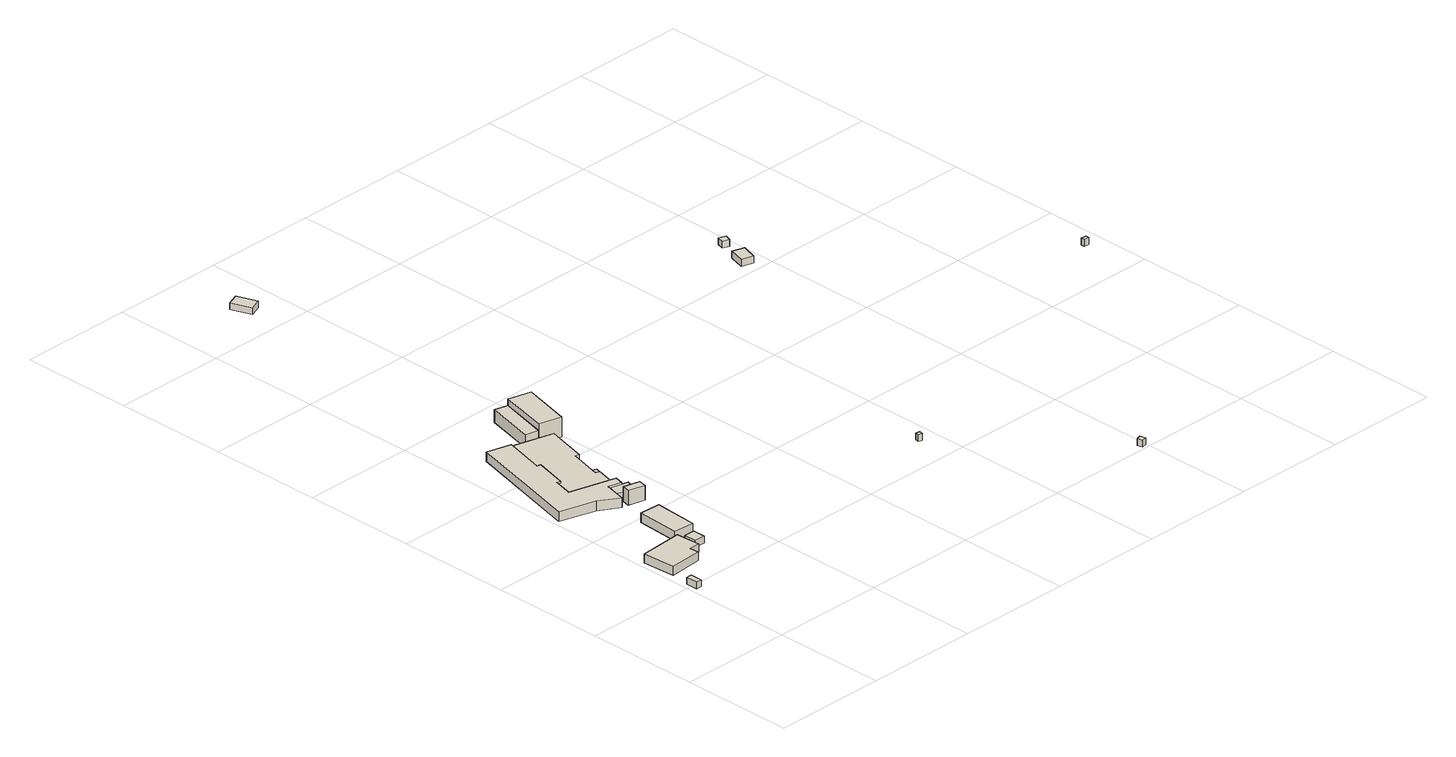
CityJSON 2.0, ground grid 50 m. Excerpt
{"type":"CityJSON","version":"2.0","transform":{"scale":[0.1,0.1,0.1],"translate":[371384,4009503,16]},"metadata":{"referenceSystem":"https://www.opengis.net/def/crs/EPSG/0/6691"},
"CityObjects":{
"building1":{"type":"Building","attributes":{"枝番":1,"利根川水系渡良瀬川洪水浸水想定区域（想定最大規模）.規模":"L2","利根川水系渡良瀬川洪水浸水想定区域（想定最大規模）.浸水ランク":"2","利根川水系渡良瀬川洪水浸水想定区域（想定最大規模）.浸水深":0.77,"利根川水系渡良瀬川洪水浸水想定区域（想定最大規模）.継続時間":9.6,"利根川水系利根川洪水浸水想定区域（計画規模）.規模":"L1","利根川水系利根川洪水浸水想定区域（計画規模）.浸水ランク":"3","利根川水系利根川洪水浸水想定区域（計画規模）.浸水深":3.5,"利根川水系利根川洪水浸水想定区域（想定最大規模）.規模":"L2","利根川水系利根川洪水浸水想定区域（想定最大規模）.浸水ランク":"3","利根川水系利根川洪水浸水想定区域（想定最大規模）.浸水深":4.39,"利根川水系谷田川洪水浸水想定区域（想定最大規模）.規模":"L2","利根川水系谷田川洪水浸水想定区域（想定最大規模）.浸水ランク":"2","利根川水系谷田川洪水浸水想定区域（想定最大規模）.浸水深":0.635,"利根川水系谷田川洪水浸水想定区域（想定最大規模）.継続時間":5,"BuildingDetails.prefecture":"10","BuildingDetails.city":"10207"},"geometry":[{"type":"Solid","lod":"1","boundaries":[[[[0,1,2,3]],[[2,4,5,3]],[[1,6,4,2]],[[0,7,6,1]],[[3,5,7,0]],[[4,6,7,5]]]]}]},
"building2":{"type":"Building","attributes":{"枝番":1,"利根川水系渡良瀬川洪水浸水想定区域（想定最大規模）.規模":"L2","利根川水系渡良瀬川洪水浸水想定区域（想定最大規模）.浸水ランク":"2","利根川水系渡良瀬川洪水浸水想定区域（想定最大規模）.浸水深":0.87,"利根川水系渡良瀬川洪水浸水想定区域（想定最大規模）.継続時間":3,"利根川水系利根川洪水浸水想定区域（計画規模）.規模":"L1","利根川水系利根川洪水浸水想定区域（計画規模）.浸水ランク":"3","利根川水系利根川洪水浸水想定区域（計画規模）.浸水深":3.62,"利根川水系利根川洪水浸水想定区域（想定最大規模）.規模":"L2","利根川水系利根川洪水浸水想定区域（想定最大規模）.浸水ランク":"3","利根川水系利根川洪水浸水想定区域（想定最大規模）.浸水深":4.52,"利根川水系谷田川洪水浸水想定区域（想定最大規模）.規模":"L2","利根川水系谷田川洪水浸水想定区域（想定最大規模）.浸水ランク":"2","利根川水系谷田川洪水浸水想定区域（想定最大規模）.浸水深":0.735,"usage":"411","measuredHeight":7.3,"BuildingDetails.prefecture":"10","BuildingDetails.city":"10207","BuildingDetails.surveyYear":2016},"geometry":[{"type":"Solid","lod":"1","boundaries":[[[[8,9,10,11,12,13]],[[12,14,15,13]],[[11,16,14,12]],[[10,17,16,11]],[[9,18,17,10]],[[8,19,18,9]],[[13,15,19,8]],[[14,16,17,18,19,15]]]]}]},
"building3":{"type":"Building","attributes":{"枝番":1,"利根川水系渡良瀬川洪水浸水想定区域（想定最大規模）.規模":"L2","利根川水系渡良瀬川洪水浸水想定区域（想定最大規模）.浸水ランク":"2","利根川水系渡良瀬川洪水浸水想定区域（想定最大規模）.浸水深":0.77,"利根川水系渡良瀬川洪水浸水想定区域（想定最大規模）.継続時間":3,"利根川水系利根川洪水浸水想定区域（計画規模）.規模":"L1","利根川水系利根川洪水浸水想定区域（計画規模）.浸水ランク":"3","利根川水系利根川洪水浸水想定区域（計画規模）.浸水深":3.52,"利根川水系利根川洪水浸水想定区域（想定最大規模）.規模":"L2","利根川水系利根川洪水浸水想定区域（想定最大規模）.浸水ランク":"3","利根川水系利根川洪水浸水想定区域（想定最大規模）.浸水深":4.42,"利根川水系谷田川洪水浸水想定区域（想定最大規模）.規模":"L2","利根川水系谷田川洪水浸水想定区域（想定最大規模）.浸水ランク":"2","利根川水系谷田川洪水浸水想定区域（想定最大規模）.浸水深":0.635,"BuildingDetails.prefecture":"10","BuildingDetails.city":"10207"},"geometry":[{"type":"Solid","lod":"1","boundaries":[[[[20,21,22,23]],[[22,24,25,23]],[[21,26,24,22]],[[20,27,26,21]],[[23,25,27,20]],[[24,26,27,25]]]]}]},
"building4":{"type":"Building","attributes":{"枝番":1,"利根川水系渡良瀬川洪水浸水想定区域（想定最大規模）.規模":"L2","利根川水系渡良瀬川洪水浸水想定区域（想定最大規模）.浸水ランク":"2","利根川水系渡良瀬川洪水浸水想定区域（想定最大規模）.浸水深":0.87,"利根川水系渡良瀬川洪水浸水想定区域（想定最大規模）.継続時間":14.7,"利根川水系利根川洪水浸水想定区域（計画規模）.規模":"L1","利根川水系利根川洪水浸水想定区域（計画規模）.浸水ランク":"3","利根川水系利根川洪水浸水想定区域（計画規模）.浸水深":3.64,"利根川水系利根川洪水浸水想定区域（想定最大規模）.規模":"L2","利根川水系利根川洪水浸水想定区域（想定最大規模）.浸水ランク":"3","利根川水系利根川洪水浸水想定区域（想定最大規模）.浸水深":4.54,"利根川水系谷田川洪水浸水想定区域（想定最大規模）.規模":"L2","利根川水系谷田川洪水浸水想定区域（想定最大規模）.浸水ランク":"2","利根川水系谷田川洪水浸水想定区域（想定最大規模）.浸水深":0.735,"利根川水系谷田川洪水浸水想定区域（想定最大規模）.継続時間":11,"measuredHeight":4.9,"BuildingDetails.prefecture":"10","BuildingDetails.city":"10207"},"geometry":[{"type":"Solid","lod":"1","boundaries":[[[[28,29,30,31]],[[30,32,33,31]],[[29,34,32,30]],[[28,35,34,29]],[[31,33,35,28]],[[32,34,35,33]]]]}]},
"building5":{"type":"Building","attributes":{"枝番":1,"利根川水系渡良瀬川洪水浸水想定区域（想定最大規模）.規模":"L2","利根川水系渡良瀬川洪水浸水想定区域（想定最大規模）.浸水ランク":"2","利根川水系渡良瀬川洪水浸水想定区域（想定最大規模）.浸水深":2.18,"利根川水系渡良瀬川洪水浸水想定区域（想定最大規模）.継続時間":147.5,"利根川水系利根川洪水浸水想定区域（計画規模）.規模":"L1","利根川水系利根川洪水浸水想定区域（計画規模）.浸水ランク":"3","利根川水系利根川洪水浸水想定区域（計画規模）.浸水深":4.95,"利根川水系利根川洪水浸水想定区域（想定最大規模）.規模":"L2","利根川水系利根川洪水浸水想定区域（想定最大規模）.浸水ランク":"4","利根川水系利根川洪水浸水想定区域（想定最大規模）.浸水深":5.84,"利根川水系谷田川洪水浸水想定区域（想定最大規模）.規模":"L2","利根川水系谷田川洪水浸水想定区域（想定最大規模）.浸水ランク":"2","利根川水系谷田川洪水浸水想定区域（想定最大規模）.浸水深":2.04,"利根川水系谷田川洪水浸水想定区域（想定最大規模）.継続時間":23.8,"measuredHeight":4.7,"BuildingDetails.prefecture":"10","BuildingDetails.city":"10207"},"geometry":[{"type":"Solid","lod":"1","boundaries":[[[[36,37,38,39,40,41,42,43,44,45,46,47,48,49,50]],[[49,51,52,50]],[[48,53,51,49]],[[47,54,53,48]],[[46,55,54,47]],[[45,56,55,46]],[[44,57,56,45]],[[43,58,57,44]],[[42,59,58,43]],[[41,60,59,42]],[[40,61,60,41]],[[39,62,61,40]],[[38,63,62,39]],[[37,64,63,38]],[[36,65,64,37]],[[50,52,65,36]],[[51,53,54,55,56,57,58,59,60,61,62,63,64,65,52]]]]}]},
"building6":{"type":"Building","attributes":{"枝番":1,"利根川水系渡良瀬川洪水浸水想定区域（想定最大規模）.規模":"L2","利根川水系渡良瀬川洪水浸水想定区域（想定最大規模）.浸水ランク":"2","利根川水系渡良瀬川洪水浸水想定区域（想定最大規模）.浸水深":1.78,"利根川水系渡良瀬川洪水浸水想定区域（想定最大規模）.継続時間":148,"利根川水系利根川洪水浸水想定区域（計画規模）.規模":"L1","利根川水系利根川洪水浸水想定区域（計画規模）.浸水ランク":"3","利根川水系利根川洪水浸水想定区域（計画規模）.浸水深":4.54,"利根川水系利根川洪水浸水想定区域（想定最大規模）.規模":"L2","利根川水系利根川洪水浸水想定区域（想定最大規模）.浸水ランク":"4","利根川水系利根川洪水浸水想定区域（想定最大規模）.浸水深":5.44,"利根川水系谷田川洪水浸水想定区域（想定最大規模）.規模":"L2","利根川水系谷田川洪水浸水想定区域（想定最大規模）.浸水ランク":"2","利根川水系谷田川洪水浸水想定区域（想定最大規模）.浸水深":1.64,"利根川水系谷田川洪水浸水想定区域（想定最大規模）.継続時間":23.8,"usage":"402","measuredHeight":9.6,"BuildingDetails.prefecture":"10","BuildingDetails.city":"10207","BuildingDetails.surveyYear":2016},"geometry":[{"type":"Solid","lod":"1","boundaries":[[[[66,67,68,69]],[[68,70,71,69]],[[67,72,70,68]],[[66,73,72,67]],[[69,71,73,66]],[[70,72,73,71]]]]}]},
"building7":{"type":"Building","attributes":{"枝番":1,"利根川水系渡良瀬川洪水浸水想定区域（想定最大規模）.規模":"L2","利根川水系渡良瀬川洪水浸水想定区域（想定最大規模）.浸水ランク":"2","利根川水系渡良瀬川洪水浸水想定区域（想定最大規模）.浸水深":2.18,"利根川水系渡良瀬川洪水浸水想定区域（想定最大規模）.継続時間":148,"利根川水系利根川洪水浸水想定区域（計画規模）.規模":"L1","利根川水系利根川洪水浸水想定区域（計画規模）.浸水ランク":"3","利根川水系利根川洪水浸水想定区域（計画規模）.浸水深":4.94,"利根川水系利根川洪水浸水想定区域（想定最大規模）.規模":"L2","利根川水系利根川洪水浸水想定区域（想定最大規模）.浸水ランク":"4","利根川水系利根川洪水浸水想定区域（想定最大規模）.浸水深":5.84,"利根川水系谷田川洪水浸水想定区域（想定最大規模）.規模":"L2","利根川水系谷田川洪水浸水想定区域（想定最大規模）.浸水ランク":"2","利根川水系谷田川洪水浸水想定区域（想定最大規模）.浸水深":2.04,"利根川水系谷田川洪水浸水想定区域（想定最大規模）.継続時間":23.8,"usage":"402","measuredHeight":4.6,"BuildingDetails.prefecture":"10","BuildingDetails.city":"10207","BuildingDetails.surveyYear":2016},"geometry":[{"type":"Solid","lod":"1","boundaries":[[[[74,75,76,77]],[[76,78,79,77]],[[75,80,78,76]],[[74,81,80,75]],[[77,79,81,74]],[[78,80,81,79]]]]}]},
"building8":{"type":"Building","attributes":{"枝番":1,"利根川水系渡良瀬川洪水浸水想定区域（想定最大規模）.規模":"L2","利根川水系渡良瀬川洪水浸水想定区域（想定最大規模）.浸水ランク":"2","利根川水系渡良瀬川洪水浸水想定区域（想定最大規模）.浸水深":2.27,"利根川水系渡良瀬川洪水浸水想定区域（想定最大規模）.継続時間":147.5,"利根川水系利根川洪水浸水想定区域（計画規模）.規模":"L1","利根川水系利根川洪水浸水想定区域（計画規模）.浸水ランク":"4","利根川水系利根川洪水浸水想定区域（計画規模）.浸水深":5.05,"利根川水系利根川洪水浸水想定区域（想定最大規模）.規模":"L2","利根川水系利根川洪水浸水想定区域（想定最大規模）.浸水ランク":"4","利根川水系利根川洪水浸水想定区域（想定最大規模）.浸水深":5.94,"利根川水系谷田川洪水浸水想定区域（想定最大規模）.規模":"L2","利根川水系谷田川洪水浸水想定区域（想定最大規模）.浸水ランク":"2","利根川水系谷田川洪水浸水想定区域（想定最大規模）.浸水深":2.13,"利根川水系谷田川洪水浸水想定区域（想定最大規模）.継続時間":23.8,"usage":"402","measuredHeight":6.7,"BuildingDetails.prefecture":"10","BuildingDetails.city":"10207","BuildingDetails.surveyYear":2016},"geometry":[{"type":"Solid","lod":"1","boundaries":[[[[44,43,42,41,40,39,82,83,84,85,86,87,45]],[[87,88,89,45]],[[86,90,88,87]],[[85,91,90,86]],[[84,92,91,85]],[[83,93,92,84]],[[82,94,93,83]],[[39,95,94,82]],[[40,96,95,39]],[[41,97,96,40]],[[42,98,97,41]],[[43,99,98,42]],[[44,100,99,43]],[[45,89,100,44]],[[88,90,91,92,93,94,95,96,97,98,99,100,89]]]]}]},
"building9":{"type":"Building","attributes":{"枝番":1,"利根川水系渡良瀬川洪水浸水想定区域（想定最大規模）.規模":"L2","利根川水系渡良瀬川洪水浸水想定区域（想定最大規模）.浸水ランク":"2","利根川水系渡良瀬川洪水浸水想定区域（想定最大規模）.浸水深":2.27,"利根川水系渡良瀬川洪水浸水想定区域（想定最大規模）.継続時間":147.5,"利根川水系利根川洪水浸水想定区域（計画規模）.規模":"L1","利根川水系利根川洪水浸水想定区域（計画規模）.浸水ランク":"4","利根川水系利根川洪水浸水想定区域（計画規模）.浸水深":5.05,"利根川水系利根川洪水浸水想定区域（想定最大規模）.規模":"L2","利根川水系利根川洪水浸水想定区域（想定最大規模）.浸水ランク":"4","利根川水系利根川洪水浸水想定区域（想定最大規模）.浸水深":5.94,"利根川水系谷田川洪水浸水想定区域（想定最大規模）.規模":"L2","利根川水系谷田川洪水浸水想定区域（想定最大規模）.浸水ランク":"2","利根川水系谷田川洪水浸水想定区域（想定最大規模）.浸水深":2.13,"利根川水系谷田川洪水浸水想定区域（想定最大規模）.継続時間":23.8,"measuredHeight":4.5,"BuildingDetails.prefecture":"10","BuildingDetails.city":"10207"},"geometry":[{"type":"Solid","lod":"1","boundaries":[[[[101,87,86,85,102,103]],[[102,104,105,103]],[[85,106,104,102]],[[86,107,106,85]],[[87,108,107,86]],[[101,109,108,87]],[[103,105,109,101]],[[104,106,107,108,109,105]]]]}]},
"building10":{"type":"Building","attributes":{"枝番":1,"利根川水系渡良瀬川洪水浸水想定区域（想定最大規模）.規模":"L2","利根川水系渡良瀬川洪水浸水想定区域（想定最大規模）.浸水ランク":"2","利根川水系渡良瀬川洪水浸水想定区域（想定最大規模）.浸水深":2.08,"利根川水系渡良瀬川洪水浸水想定区域（想定最大規模）.継続時間":120.7,"利根川水系利根川洪水浸水想定区域（計画規模）.規模":"L1","利根川水系利根川洪水浸水想定区域（計画規模）.浸水ランク":"3","利根川水系利根川洪水浸水想定区域（計画規模）.浸水深":4.85,"利根川水系利根川洪水浸水想定区域（想定最大規模）.規模":"L2","利根川水系利根川洪水浸水想定区域（想定最大規模）.浸水ランク":"4","利根川水系利根川洪水浸水想定区域（想定最大規模）.浸水深":5.74,"利根川水系谷田川洪水浸水想定区域（想定最大規模）.規模":"L2","利根川水系谷田川洪水浸水想定区域（想定最大規模）.浸水ランク":"2","利根川水系谷田川洪水浸水想定区域（想定最大規模）.浸水深":1.94,"利根川水系谷田川洪水浸水想定区域（想定最大規模）.継続時間":22.2,"usage":"402","measuredHeight":6.8,"BuildingDetails.prefecture":"10","BuildingDetails.city":"10207","BuildingDetails.surveyYear":2016},"geometry":[{"type":"Solid","lod":"1","boundaries":[[[[110,111,112,113]],[[112,114,115,113]],[[111,116,114,112]],[[110,117,116,111]],[[113,115,117,110]],[[114,116,117,115]]]]}]},
"building11":{"type":"Building","attributes":{"枝番":1,"利根川水系渡良瀬川洪水浸水想定区域（想定最大規模）.規模":"L2","利根川水系渡良瀬川洪水浸水想定区域（想定最大規模）.浸水ランク":"2","利根川水系渡良瀬川洪水浸水想定区域（想定最大規模）.浸水深":2.27,"利根川水系渡良瀬川洪水浸水想定区域（想定最大規模）.継続時間":120.7,"利根川水系利根川洪水浸水想定区域（計画規模）.規模":"L1","利根川水系利根川洪水浸水想定区域（計画規模）.浸水ランク":"4","利根川水系利根川洪水浸水想定区域（計画規模）.浸水深":5.05,"利根川水系利根川洪水浸水想定区域（想定最大規模）.規模":"L2","利根川水系利根川洪水浸水想定区域（想定最大規模）.浸水ランク":"4","利根川水系利根川洪水浸水想定区域（想定最大規模）.浸水深":5.94,"利根川水系谷田川洪水浸水想定区域（想定最大規模）.規模":"L2","利根川水系谷田川洪水浸水想定区域（想定最大規模）.浸水ランク":"2","利根川水系谷田川洪水浸水想定区域（想定最大規模）.浸水深":2.13,"利根川水系谷田川洪水浸水想定区域（想定最大規模）.継続時間":22.2,"usage":"402","measuredHeight":9.6,"BuildingDetails.prefecture":"10","BuildingDetails.city":"10207","BuildingDetails.surveyYear":2016},"geometry":[{"type":"Solid","lod":"1","boundaries":[[[[118,119,120,121]],[[120,122,123,121]],[[119,124,122,120]],[[118,125,124,119]],[[121,123,125,118]],[[122,124,125,123]]]]}]},
"building12":{"type":"Building","attributes":{"枝番":1,"利根川水系渡良瀬川洪水浸水想定区域（想定最大規模）.規模":"L2","利根川水系渡良瀬川洪水浸水想定区域（想定最大規模）.浸水ランク":"2","利根川水系渡良瀬川洪水浸水想定区域（想定最大規模）.浸水深":0.68,"利根川水系渡良瀬川洪水浸水想定区域（想定最大規模）.継続時間":6.8,"利根川水系利根川洪水浸水想定区域（計画規模）.規模":"L1","利根川水系利根川洪水浸水想定区域（計画規模）.浸水ランク":"3","利根川水系利根川洪水浸水想定区域（計画規模）.浸水深":3.45,"利根川水系利根川洪水浸水想定区域（想定最大規模）.規模":"L2","利根川水系利根川洪水浸水想定区域（想定最大規模）.浸水ランク":"3","利根川水系利根川洪水浸水想定区域（想定最大規模）.浸水深":4.34,"利根川水系谷田川洪水浸水想定区域（想定最大規模）.規模":"L2","利根川水系谷田川洪水浸水想定区域（想定最大規模）.浸水ランク":"2","利根川水系谷田川洪水浸水想定区域（想定最大規模）.浸水深":0.535,"BuildingDetails.prefecture":"10","BuildingDetails.city":"10207"},"geometry":[{"type":"Solid","lod":"1","boundaries":[[[[126,127,128,129]],[[128,130,131,129]],[[127,132,130,128]],[[126,133,132,127]],[[129,131,133,126]],[[130,132,133,131]]]]}]},
"building13":{"type":"Building","attributes":{"枝番":1,"利根川水系渡良瀬川洪水浸水想定区域（想定最大規模）.規模":"L2","利根川水系渡良瀬川洪水浸水想定区域（想定最大規模）.浸水ランク":"2","利根川水系渡良瀬川洪水浸水想定区域（想定最大規模）.浸水深":0.97,"利根川水系渡良瀬川洪水浸水想定区域（想定最大規模）.継続時間":3.9,"利根川水系利根川洪水浸水想定区域（計画規模）.規模":"L1","利根川水系利根川洪水浸水想定区域（計画規模）.浸水ランク":"3","利根川水系利根川洪水浸水想定区域（計画規模）.浸水深":3.08,"利根川水系利根川洪水浸水想定区域（想定最大規模）.規模":"L2","利根川水系利根川洪水浸水想定区域（想定最大規模）.浸水ランク":"3","利根川水系利根川洪水浸水想定区域（想定最大規模）.浸水深":4.11,"利根川水系谷田川洪水浸水想定区域（想定最大規模）.規模":"L2","利根川水系谷田川洪水浸水想定区域（想定最大規模）.浸水ランク":"2","利根川水系谷田川洪水浸水想定区域（想定最大規模）.浸水深":0.751,"usage":"451","BuildingDetails.prefecture":"10","BuildingDetails.city":"10207","BuildingDetails.surveyYear":2016},"geometry":[{"type":"Solid","lod":"1","boundaries":[[[[134,135,136,137]],[[136,138,139,137]],[[135,140,138,136]],[[134,141,140,135]],[[137,139,141,134]],[[138,140,141,139]]]]}]},
"building14":{"type":"Building","attributes":{"枝番":1,"利根川水系渡良瀬川洪水浸水想定区域（想定最大規模）.規模":"L2","利根川水系渡良瀬川洪水浸水想定区域（想定最大規模）.浸水ランク":"2","利根川水系渡良瀬川洪水浸水想定区域（想定最大規模）.浸水深":1.41,"利根川水系渡良瀬川洪水浸水想定区域（想定最大規模）.継続時間":49.4,"usage":"451","BuildingDetails.prefecture":"10","BuildingDetails.city":"10207","BuildingDetails.surveyYear":2016},"geometry":[{"type":"Solid","lod":"1","boundaries":[[[[142,143,144,145]],[[144,146,147,145]],[[143,148,146,144]],[[142,149,148,143]],[[145,147,149,142]],[[146,148,149,147]]]]}]},
"building15":{"type":"Building","attributes":{"枝番":1,"利根川水系渡良瀬川洪水浸水想定区域（想定最大規模）.規模":"L2","利根川水系渡良瀬川洪水浸水想定区域（想定最大規模）.浸水ランク":"1","利根川水系渡良瀬川洪水浸水想定区域（想定最大規模）.浸水深":0.46,"利根川水系利根川洪水浸水想定区域（計画規模）.規模":"L1","利根川水系利根川洪水浸水想定区域（計画規模）.浸水ランク":"2","利根川水系利根川洪水浸水想定区域（計画規模）.浸水深":2.56,"利根川水系利根川洪水浸水想定区域（想定最大規模）.規模":"L2","利根川水系利根川洪水浸水想定区域（想定最大規模）.浸水ランク":"3","利根川水系利根川洪水浸水想定区域（想定最大規模）.浸水深":3.61,"利根川水系谷田川洪水浸水想定区域（想定最大規模）.規模":"L2","利根川水系谷田川洪水浸水想定区域（想定最大規模）.浸水ランク":"1","利根川水系谷田川洪水浸水想定区域（想定最大規模）.浸水深":0.221,"BuildingDetails.prefecture":"10","BuildingDetails.city":"10207"},"geometry":[{"type":"Solid","lod":"1","boundaries":[[[[150,151,152,153]],[[152,154,155,153]],[[151,156,154,152]],[[150,157,156,151]],[[153,155,157,150]],[[154,156,157,155]]]]}]},
"building16":{"type":"Building","attributes":{"枝番":1,"利根川水系渡良瀬川洪水浸水想定区域（想定最大規模）.規模":"L2","利根川水系渡良瀬川洪水浸水想定区域（想定最大規模）.浸水ランク":"2","利根川水系渡良瀬川洪水浸水想定区域（想定最大規模）.浸水深":0.87,"利根川水系渡良瀬川洪水浸水想定区域（想定最大規模）.継続時間":4.5,"利根川水系利根川洪水浸水想定区域（計画規模）.規模":"L1","利根川水系利根川洪水浸水想定区域（計画規模）.浸水ランク":"2","利根川水系利根川洪水浸水想定区域（計画規模）.浸水深":2.96,"利根川水系利根川洪水浸水想定区域（想定最大規模）.規模":"L2","利根川水系利根川洪水浸水想定区域（想定最大規模）.浸水ランク":"3","利根川水系利根川洪水浸水想定区域（想定最大規模）.浸水深":4.01,"利根川水系谷田川洪水浸水想定区域（想定最大規模）.規模":"L2","利根川水系谷田川洪水浸水想定区域（想定最大規模）.浸水ランク":"2","利根川水系谷田川洪水浸水想定区域（想定最大規模）.浸水深":0.62,"BuildingDetails.prefecture":"10","BuildingDetails.city":"10207"},"geometry":[{"type":"Solid","lod":"1","boundaries":[[[[158,159,160,161]],[[160,162,163,161]],[[159,164,162,160]],[[158,165,164,159]],[[161,163,165,158]],[[162,164,165,163]]]]}]},
"building17":{"type":"Building","attributes":{"枝番":1,"利根川水系渡良瀬川洪水浸水想定区域（想定最大規模）.規模":"L2","利根川水系利根川洪水浸水想定区域（計画規模）.規模":"L1","利根川水系利根川洪水浸水想定区域（計画規模）.浸水ランク":"2","利根川水系利根川洪水浸水想定区域（計画規模）.浸水深":1.16,"利根川水系利根川洪水浸水想定区域（想定最大規模）.規模":"L2","利根川水系利根川洪水浸水想定区域（想定最大規模）.浸水ランク":"2","利根川水系利根川洪水浸水想定区域（想定最大規模）.浸水深":2.21,"利根川水系谷田川洪水浸水想定区域（想定最大規模）.規模":"L2","usage":"451","BuildingDetails.prefecture":"10","BuildingDetails.city":"10207","BuildingDetails.surveyYear":2016},"geometry":[{"type":"Solid","lod":"1","boundaries":[[[[166,167,168,169]],[[168,170,171,169]],[[167,172,170,168]],[[166,173,172,167]],[[169,171,173,166]],[[170,172,173,171]]]]}]}
},
"vertices":[
[5,505,17],[30,506,17],[31,452,17],[6,452,17],[31,452,47],[6,452,47],[30,506,47],[5,505,47],
[10,736,15],[203,748,15],[210,642,15],[162,639,15],[165,601,15],[19,591,15],[165,601,54],[19,591,54],[162,639,54],[210,642,54],[203,748,54],[10,736,54],
[226,731,18],[274,731,18],[274,675,18],[226,675,18],[274,675,48],[226,675,48],[274,731,48],[226,731,48],
[216,773,11],[227,964,11],[319,959,11],[308,768,11],[319,959,52],[308,768,52],[227,964,52],[216,773,52],
[184,1158,1],[24,1203,1],[160,1718,1],[266,1689,1],[218,1507,1],[234,1503,1],[197,1361,1],[181,1365,1],[159,1281,1],[341,1232,1],[362,1227,1],[351,1187,1],[294,1202,1],[281,1150,1],[270,1106,1],[281,1150,43],[270,1106,43],[294,1202,43],[351,1187,43],[362,1227,43],[341,1232,43],[159,1281,43],[181,1365,43],[197,1361,43],[234,1503,43],[218,1507,43],[266,1689,43],[160,1718,43],[24,1203,43],[184,1158,43],
[296,1100,2],[305,1134,2],[378,1117,2],[370,1082,2],[378,1117,66],[370,1082,66],[305,1134,66],[296,1100,66],
[281,1150,3],[294,1202,3],[379,1180,3],[365,1127,3],[379,1180,37],[365,1127,37],[294,1202,37],[281,1150,37],
[448,1641,1],[400,1459,1],[383,1464,1],[352,1349,1],[345,1321,1],[363,1316,1],[363,1316,36],[341,1232,36],[345,1321,36],[352,1349,36],[383,1464,36],[400,1459,36],[448,1641,36],[266,1689,36],[218,1507,36],[234,1503,36],[197,1361,36],[181,1365,36],[159,1281,36],
[362,1314,1],[374,1343,1],[366,1313,1],[374,1343,31],[366,1313,31],[352,1349,31],[345,1321,31],[363,1316,31],[362,1314,31],
[336,1685,2],[392,1902,2],[450,1887,2],[394,1670,2],[450,1887,58],[394,1670,58],[392,1902,58],[336,1685,58],
[394,1670,0],[450,1887,0],[550,1861,0],[494,1644,0],[550,1861,87],[494,1644,87],[450,1887,87],[394,1670,87],
[282,3198,18],[335,3218,18],[368,3130,18],[315,3110,18],[368,3130,48],[315,3110,48],[335,3218,48],[282,3198,48],
[1396,633,14],[1400,650,14],[1418,646,14],[1413,629,14],[1418,646,44],[1413,629,44],[1400,650,44],[1396,633,44],
[1965,28,6],[1987,34,6],[1993,8,6],[1971,3,6],[1993,8,36],[1971,3,36],[1987,34,36],[1965,28,36],
[1876,2041,14],[1898,2112,14],[1951,2095,14],[1929,2025,14],[1951,2095,44],[1929,2025,44],[1898,2112,44],[1876,2041,44],
[1928,2192,12],[1937,2221,12],[1968,2210,12],[1958,2182,12],[1968,2210,42],[1958,2182,42],[1937,2221,42],[1928,2192,42],
[2881,1202,25],[2882,1218,25],[2906,1217,25],[2905,1200,25],[2906,1217,55],[2905,1200,55],[2882,1218,55],[2881,1202,55]
]}
